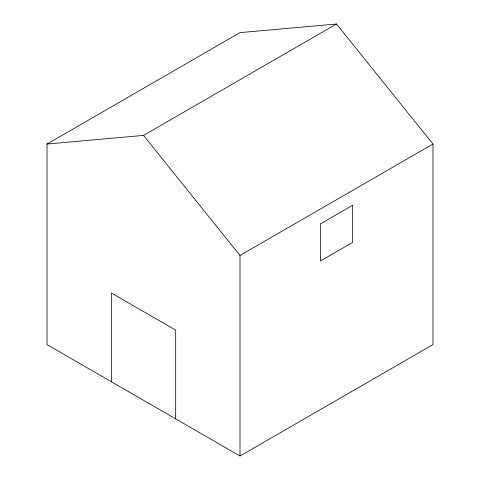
<?xml version="1.0" encoding="UTF-8"?>
<svg xmlns="http://www.w3.org/2000/svg" width="480" height="480" viewBox="0 0 480 480"><rect width="100%" height="100%" fill="white"/><g stroke="black" fill="none" stroke-linecap="round" stroke-linejoin="round"><path stroke-width="0.72" d="M47.022 144.036L240 32.616L336.492 24L432.978 144.036L432.978 344.586L240 456L47.022 344.586L47.022 144.036L143.508 135.414L336.492 24M240 456L240 255.45L432.978 144.036M143.508 135.414L240 255.45M175.674 418.86L175.674 330.126L111.348 292.986L111.348 381.726M352.572 205.314L320.406 223.884L320.406 261.024L352.572 242.454L352.572 205.314"/></g></svg>
